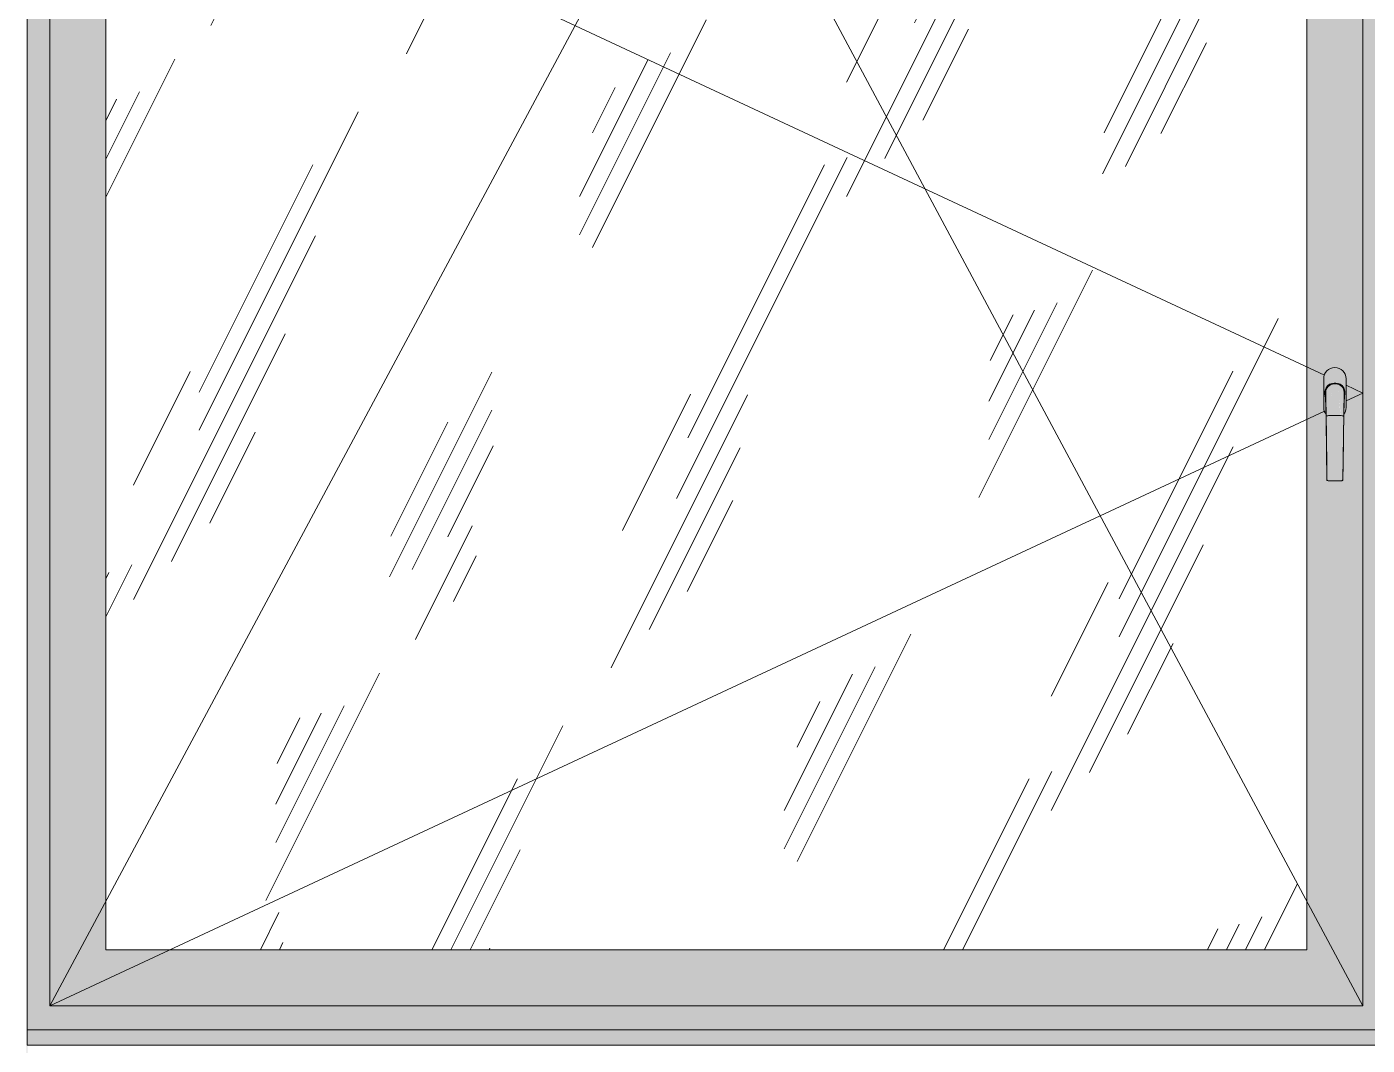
# Model space of a CAD drawing. Header units: millimetres. Extents: x 855 to 54851, y -2301 to 5636.
# Drawn here: x 42261 to 43935, y 501 to 1772 of the extents above; entities that cross this region are included whole.
import ezdxf

# ---------------------------------------------------------------- set-up
doc = ezdxf.new("R2010")
doc.units = ezdxf.units.MM
for name, color, linetype, lineweight in [('A-GLAZ', 7, 'Continuous', 9), ('A-WALL-PATT', 7, 'Continuous', 9), ('I-WALL', 7, 'Continuous', 9), ('Знаки', 7, 'Continuous', 9)]:
    doc.layers.add(name, color=color, linetype=linetype, lineweight=lineweight)

# ---------------------------------------------------------------- blocks, each defined once
blk = doc.blocks.new('120_Окно_СКБ_2Ст_Фрамуга сверху - 120_Окно_СКБ_2Ст_2300х2500_h_ ДОО-19727959-Развертка 1_67-3')
at = {"layer": 'A-GLAZ'}
h = blk.add_hatch(color=256, dxfattribs=at)
h.paths.add_polyline_path([(-96975.8, 500), (-94801, 500), (-94801, 500.8), (-97058.1, 500.8), (-97058.1, 500), (-97010, 500)])
h.paths.add_polyline_path([(-96239.6, 520), (-94801, 520), (-94801, 2980), (-97058.1, 2980), (-97058.1, 520), (-96239.8, 520)])
h.paths.add_polyline_path([(-95023.5, 550), (-95360, 550), (-95360, 2080), (-94830, 2080), (-94830, 550), (-94948.7, 550)])
h.paths.add_polyline_path([(-96745.1, 550), (-97030, 550), (-97030, 2080), (-95390, 2080), (-95390, 550), (-96670.2, 550)])
h.paths.add_polyline_path([(-95390, 2130), (-97010, 2130), (-97010, 2930), (-94850, 2930), (-94850, 2130), (-95360, 2130)])
h = blk.add_hatch(color=256, dxfattribs=at)
h.paths.add_polyline_path([(-95996.6, 550), (-95390, 550), (-95390, 2080), (-97030, 2080), (-97030, 550), (-96071.4, 550)])
h.paths.add_polyline_path([(-96819.9, 620), (-96960, 620), (-96960, 2010), (-95460, 2010), (-95460, 620), (-96670.2, 620)])
h.paths.add_polyline_path([(-95418, 1205.5), (-95434, 1205.8), (-95434.9, 1206.3), (-95435, 1206.6), (-95436.2, 1288.8), (-95437.1, 1290), (-95438.5, 1293.4), (-95439, 1297), (-95439, 1333), (-95438.5, 1336.6), (-95436.8, 1340.4), (-95434.9, 1342.9), (-95432, 1345.1), (-95428.2, 1346.6), (-95425, 1347), (-95421.4, 1346.5), (-95418, 1345.1), (-95415.1, 1342.9), (-95412.9, 1340), (-95411.5, 1336.6), (-95411, 1333), (-95411, 1297), (-95411.5, 1293.4), (-95412.9, 1290), (-95413.9, 1288.6), (-95414.3, 1265.4), (-95415.1, 1206.3), (-95416.1, 1205.7), (-95417.2, 1205.5)])
h = blk.add_hatch(dxfattribs=at)
h.set_pattern_fill('FP_12', color=256, style=0, pattern_type=2)
h.set_pattern_definition([(63.435, (63.5, 31.75), (-255.5833, 766.7475), [317.5, -190.5, 317.5, -190.5, -403.903]), (63.435, (63.5, 31.75), (-255.5833, 766.7475), [-1016, 127, -276.903]), (63.435, (47.6, 47.6), (-255.5833, 766.7475), [254, -317.5, 190.5, -190.5, -467.403]), (63.435, (47.6, 47.6), (-255.5833, 766.7475), [-952.5, 222.25, -245.153]), (63.435, (47.6, 95.25), (-255.5833, 766.7475), [190.5, -381, 127, -190.5, -530.903]), (63.435, (47.6, 95.25), (-255.5833, 766.7475), [-889, 285.75, -245.153]), (63.435, (95.25, 47.6), (-255.5833, 766.7475), [190.5, -381, 158.75, -6404.653]), (63.435, (142.9, 95.25), (-255.5833, 766.7475), [95.25, -476.25, 63.5, -6499.903]), (63.435, (63.5, 174.6), (-255.5833, 766.7475), [63.5, -476.25, 63.5, -254, -562.653]), (63.435, (63.5, 174.6), (-255.5833, 766.7475), [-857.25, 158.75, -403.903]), (63.435, (349.25, 127), (-255.5833, 766.7475), [317.5, -476.25, 381, -251.503]), (63.435, (349.25, 79.4), (-255.5833, 766.7475), [444.5, -317.5, 476.25, -188.003]), (63.435, (381, 95.25), (-255.5833, 766.7475), [508, -254, 381, -276.903]), (63.435, (428.6, 142.9), (-255.5833, 766.7475), [317.5, -444.5, 254, -403.903]), (63.435, (381, 238.1), (-255.5833, 766.7475), [158.75, -635, 190.5, -435.653]), (63.435, (476.25, 190.5), (-255.5833, 766.7475), [127, -635, 127, -530.903])])
h.paths.add_polyline_path([(-95622.3, 620), (-95460, 620), (-95460, 2010), (-96960, 2010), (-96960, 620), (-95772, 620)])
h = blk.add_hatch(color=256, dxfattribs=at)
h.paths.add_polyline_path([(-95437.1, 1315.3), (-95436.9, 1316.9), (-95437, 1315.4)])
h.paths.add_polyline_path([(-95436.1, 1288.6), (-95437, 1314.7), (-95437.1, 1318.7), (-95436.9, 1319), (-95436.6, 1319.4), (-95436.2, 1321.1), (-95435.3, 1322.6), (-95433.5, 1324.6), (-95433.4, 1324.2), (-95432.8, 1325), (-95432.8, 1325.2), (-95430.8, 1326.4), (-95428, 1327.2), (-95424, 1327.5), (-95420.5, 1326.9), (-95417.8, 1325.6), (-95415.2, 1323.2), (-95413.6, 1320.7), (-95413, 1318.8), (-95413.1, 1318.5), (-95412.7, 1317), (-95412.9, 1314.7), (-95413.5, 1304.3), (-95413.9, 1288.6), (-95412.9, 1290), (-95411.4, 1293.6), (-95411, 1298.4), (-95411, 1333), (-95411.5, 1336.6), (-95413.2, 1340.4), (-95415.1, 1342.9), (-95418, 1345.1), (-95421.4, 1346.5), (-95425, 1347), (-95428.6, 1346.5), (-95432, 1345.1), (-95434.9, 1342.9), (-95437.1, 1340), (-95438.5, 1336.6), (-95439, 1333), (-95439, 1297), (-95438.5, 1293.4), (-95437.1, 1290), (-95436.2, 1288.8)])
for points in [[(-95436, 1286.2), (-95435.5, 1286.6), (-95433, 1286.9), (-95432, 1286.9), (-95429.8, 1310.9), (-95429, 1317.1), (-95427.5, 1324.1), (-95426, 1327.5), (-95429.7, 1326.8), (-95432, 1325.8), (-95432.7, 1324.9), (-95432.8, 1324.7), (-95433.4, 1324.2), (-95433.7, 1324.4), (-95434.8, 1323.3), (-95436.4, 1320.7), (-95436.5, 1320.4), (-95436.6, 1319.3), (-95437.1, 1318.6), (-95437, 1314.7), (-95436.7, 1310), (-95436, 1286.2)], [(-95432, 1286.9), (-95418, 1286.9), (-95420.1, 1310.6), (-95421.3, 1318.8), (-95422.5, 1324.1), (-95424, 1327.5), (-95426, 1327.5), (-95427.2, 1325.1), (-95428, 1322.1), (-95429, 1317.1), (-95430.5, 1304.3), (-95431.9, 1287.8)], [(-95432, 1205.5), (-95432, 1286.9), (-95435.5, 1286.6), (-95436, 1286.1), (-95434.9, 1206.3), (-95434, 1205.8), (-95432.8, 1205.5)], [(-95424.6, 1205.5), (-95418, 1205.5), (-95418, 1286.9), (-95432, 1286.9), (-95432, 1205.5), (-95425, 1205.5)], [(-95418, 1205.5), (-95415.9, 1205.8), (-95415.1, 1206.3), (-95415, 1206.6), (-95414.1, 1286.4), (-95415.7, 1286.8), (-95418, 1286.9), (-95418, 1212.5)], [(-95414, 1285.4), (-95414, 1285.5), (-95414, 1285.5)]]:
    blk.add_hatch(color=256, dxfattribs=at).paths.add_polyline_path(points)
h = blk.add_hatch(color=256, dxfattribs=at)
h.paths.add_polyline_path([(-95414, 1286.2), (-95413.1, 1312.5), (-95412.9, 1318), (-95413.1, 1318.5), (-95412.9, 1319), (-95414.7, 1322.6), (-95416.5, 1324.6), (-95419.2, 1326.4), (-95422, 1327.2), (-95423.9, 1327.4), (-95422.7, 1324.7), (-95422.5, 1324.1), (-95421, 1317.1), (-95419.5, 1304.8), (-95417.7, 1286.9), (-95414.5, 1286.6), (-95414.1, 1286.3)])
h.paths.add_polyline_path([(-95413.6, 1319.7), (-95414, 1320.7), (-95413.7, 1319.9)])
for p, q in [((-97030, 550), (-97030, 2080)), ((-97030, 550), (-96210, 2080)), ((-97030, 2080), (-95438.2, 1337.5)), ((-95390, 550), (-96210, 2080)), ((-95390, 2080), (-95390, 550)), ((-96960, 2010), (-96960, 620)), ((-95460, 620), (-95460, 2010)), ((-95439, 1333), (-95439, 1297)), ((-95439, 1333), (-95439, 1297)), ((-95426.1, 1327.5), (-95423.9, 1327.5)), ((-95426, 1327.5), (-95424, 1327.5)), ((-95424, 1326.5), (-95426, 1326.5)), ((-95411, 1297), (-95411, 1333)), ((-95411, 1297), (-95411, 1333)), ((-95411, 1324.8), (-95390, 1315)), ((-95437.5, 1314), (-95437.5, 1316)), ((-95435, 1206.6), (-95436.5, 1315.8)), ((-95413.5, 1316), (-95415, 1206.6)), ((-95412.5, 1316), (-95412.5, 1314)), ((-95390, 1315), (-95411, 1305.2)), ((-95438.2, 1292.5), (-97030, 550)), ((-95436, 1286.2), (-95436, 1285.5)), ((-95436, 1285.5), (-95436, 1286.2)), ((-95436, 1285.5), (-95436, 1285.5)), ((-95434, 1286.8), (-95433, 1286.9)), ((-95433, 1286.9), (-95432, 1286.9)), ((-95418, 1286.9), (-95432, 1286.9)), ((-95432, 1286.9), (-95418, 1286.9)), ((-95418, 1286.9), (-95417, 1286.9)), ((-95417, 1286.9), (-95416, 1286.8)), ((-95414, 1285.5), (-95414, 1286.2)), ((-95414, 1286.2), (-95414, 1285.5)), ((-95418, 1205.5), (-95432, 1205.5)), ((-95418, 1205.5), (-95432, 1205.5)), ((-96960, 620), (-95460, 620)), ((-95390, 550), (-97030, 550))]:
    blk.add_line(p, q, dxfattribs=at)
at = {"layer": 'A-GLAZ', "flags": 128}
for points in [[(-95437.5, 1316), (-95437.1, 1319), (-95436, 1321.7), (-95434.1, 1324.1), (-95431.8, 1326), (-95429, 1327.1), (-95426, 1327.5)], [(-95424, 1327.5), (-95421, 1327.1), (-95418.3, 1326), (-95415.9, 1324.1), (-95414, 1321.7), (-95412.9, 1319), (-95412.5, 1316)], [(-95436.8, 1310.2), (-95437.1, 1311), (-95437.5, 1314)], [(-95437.1, 1311.2), (-95437, 1310.8), (-95436.9, 1309), (-95436.6, 1304.9), (-95436.5, 1301.8), (-95436.4, 1298.3), (-95436.2, 1294.6), (-95436.1, 1288.2), (-95436, 1285.5)], [(-95412.9, 1311.2), (-95413, 1310.8), (-95413.1, 1309), (-95413.4, 1304.9), (-95413.5, 1301.8), (-95413.6, 1298.3), (-95413.8, 1294.6), (-95413.9, 1288.2), (-95414, 1285.5)], [(-95412.5, 1314), (-95412.9, 1311), (-95413.2, 1310.2)], [(-95432, 1286.9), (-95433, 1286.9), (-95434, 1286.8), (-95434.8, 1286.7), (-95435.5, 1286.6), (-95435.9, 1286.4), (-95436, 1286.2)], [(-95436, 1286.2), (-95435.9, 1286.4), (-95435.5, 1286.6)], [(-95436, 1285.5), (-95435.7, 1263.7), (-95435.7, 1257.5)], [(-95435.5, 1286.6), (-95434.8, 1286.7), (-95434, 1286.8)], [(-95414, 1286.2), (-95414.1, 1286.4), (-95414.5, 1286.6), (-95415.2, 1286.7), (-95416, 1286.8), (-95417, 1286.9), (-95418, 1286.9)], [(-95416, 1286.8), (-95415.2, 1286.7), (-95414.5, 1286.6)], [(-95414.5, 1286.6), (-95414.1, 1286.4), (-95414, 1286.2)], [(-95414, 1285.5), (-95414.3, 1263.7), (-95414.3, 1257.5)], [(-95435, 1206.6), (-95435.3, 1226.5), (-95435.7, 1257.2), (-95435.7, 1257.5)], [(-95415, 1206.6), (-95414.7, 1226.5), (-95414.3, 1257.2), (-95414.3, 1257.5)], [(-95432, 1205.5), (-95432.8, 1205.5), (-95433.5, 1205.6), (-95434.1, 1205.8), (-95434.6, 1206), (-95434.9, 1206.3), (-95435, 1206.6)], [(-95415, 1206.6), (-95415.1, 1206.3), (-95415.4, 1206), (-95415.9, 1205.8), (-95416.5, 1205.6), (-95417.2, 1205.5), (-95418, 1205.5)]]:
    blk.add_lwpolyline(points, dxfattribs=at)
at = {"layer": 'A-GLAZ'}
for centre, radius, start, end in [((-95425, 1333), 14, 0, 180), ((-95425, 1333), 14, 0, 180), ((-95426, 1316), 11.5, 90.2744, 204.8614), ((-95426, 1316), 10.5, 90.2744, 181.3109), ((-95424, 1316), 10.5, 0.0023, 89.7256), ((-95424, 1316), 11.5, 335.1322, 89.7256), ((-95425, 1297), 14, 180, 217.3919), ((-95425, 1297), 14, 180, 217.174), ((-95425, 1297), 14, 322.6053, 0), ((-95425, 1297), 14, 322.826, 0)]:
    blk.add_arc(centre, radius, start, end, dxfattribs=at)
for centre, start_param, end_param in [((-95432, 1206.6), 3.142903, 4.711079), ((-95418, 1206.6), 4.713699, 6.278048)]:
    blk.add_ellipse(centre, major_axis=(3, 0), ratio=0.374607, start_param=start_param, end_param=end_param, dxfattribs=at)
blk = doc.blocks.new('Зашивка радиатора_ с перфорацией М7_1 - Зашивка радиатора_ с перфорацией М7_1-31137119-Развертка 1_67-3')
at = {"layer": 'Знаки'}
blk.add_hatch(color=256, dxfattribs=at).paths.add_polyline_path([(-94873.9, 500.8), (-94798.3, 500.8), (-94798.3, 520), (-97058.3, 520), (-97058.1, 500.8), (-94892.6, 500.8)])
for p, q in [((-97058.3, 520), (-94798.3, 520)), ((-97058.3, 500.8), (-97058.3, 520)), ((-94798.3, 500.8), (-97058.3, 500.8))]:
    blk.add_line(p, q, dxfattribs=at)

msp = doc.modelspace()

# ---------------------------------------------------------------- hatches: boundary and pattern name
at = {"layer": 'A-WALL-PATT'}
msp.add_hatch(color=256, dxfattribs=at).paths.add_polyline_path([(42261.5, 0), (42261.7, 0), (42261.7, 3700), (42260.8, 3700), (42260.8, 0)])

# ---------------------------------------------------------------- linework, layer by layer
at = {"layer": 'I-WALL'}
msp.add_line((42261.7, 520), (42261.7, 3700), dxfattribs=at)

# ---------------------------------------------------------------- block references
at = {"layer": 'A-GLAZ'}
msp.add_blockref('120_Окно_СКБ_2Ст_Фрамуга сверху - 120_Окно_СКБ_2Ст_2300х2500_h_ ДОО-19727959-Развертка 1_67-3', (139319.8, 0), dxfattribs=at)
at = {"layer": 'Знаки'}
msp.add_blockref('Зашивка радиатора_ с перфорацией М7_1 - Зашивка радиатора_ с перфорацией М7_1-31137119-Развертка 1_67-3', (139319.8, 0), dxfattribs=at)

doc.saveas('drawing.dxf')
